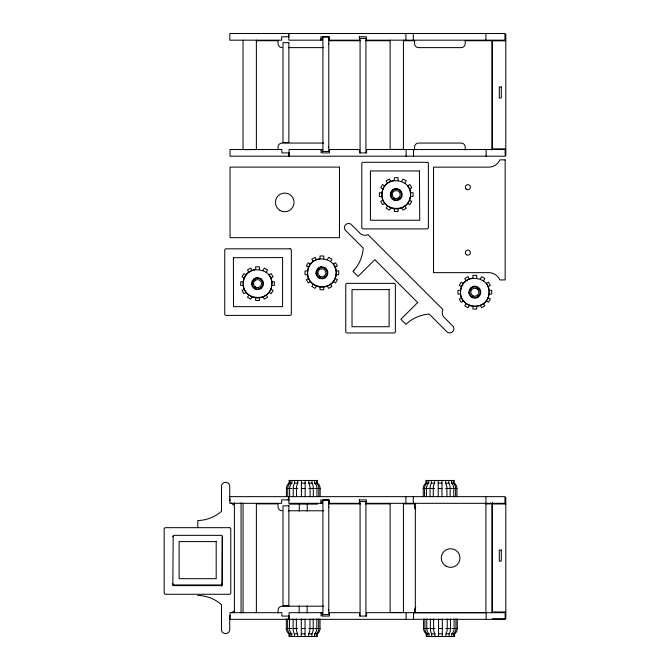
<?xml version="1.0" encoding="UTF-8"?>
<svg xmlns="http://www.w3.org/2000/svg" width="670" height="670" viewBox="0 0 670 670"><rect width="100%" height="100%" fill="white"/><g stroke="black" fill="none" stroke-linecap="round" stroke-linejoin="round"><path stroke-width="1" d="M222.122 585.614L172.843 585.614L173.17 536.335M243.344 281.769C245.061 263.444 274.826 267.363 271.735 285.504C270.027 303.828 240.254 299.909 243.344 281.769L240.681 281.769L240.681 285.504L243.344 285.504M307.689 270.973C309.406 252.649 339.171 256.568 336.08 274.717C334.372 293.041 304.599 289.122 307.689 270.973L305.026 270.973L305.026 274.717L307.689 274.717M382.026 192.717C383.734 174.384 413.507 178.304 410.417 196.452C408.708 214.777 378.935 210.857 382.026 192.717L379.362 192.717L379.362 196.452L382.026 196.452M460.625 290.345C462.333 272.02 492.107 275.94 489.016 294.08C487.299 312.404 457.535 308.485 460.625 290.345L457.962 290.345L457.962 294.08L460.625 294.08M472.182 297.346L472.794 297.606L473.313 296.383M252.431 282.137L253.863 279.784M316.776 271.35L318.208 268.988M391.104 193.086L392.545 190.732M469.704 290.713L471.136 288.36M248.83 294.993L247.498 297.304L250.731 299.172L252.062 296.869M263.025 270.412L264.357 268.101L267.59 269.968L266.258 272.28M313.175 284.206L311.843 286.509L315.076 288.376L316.408 286.073M327.37 259.617L328.702 257.314L331.935 259.181L330.603 261.484M387.503 205.941L386.171 208.244L389.412 210.12L390.744 207.809M401.699 181.352L403.03 179.049L406.271 180.917L404.94 183.22M466.102 303.569L464.771 305.88L468.003 307.748L469.335 305.445M480.298 278.988L481.63 276.677L484.862 278.544L483.531 280.856M477.333 288.569L478.145 287.514L478.673 287.916L477.861 288.971M254.399 278.795L253.871 279.197L255.211 279.859M392.553 190.146L393.081 189.736M318.744 268L318.216 268.402L319.557 269.064M471.144 287.773L471.68 287.371M251.861 284.591L253.101 283.762L251.778 283.929L251.861 284.591L253.185 284.423M390.543 195.531L391.774 194.71L390.459 194.878L390.543 195.531L391.858 195.372M316.207 273.796L317.446 272.966L316.123 273.134L316.207 273.796L317.53 273.628M382.989 200.062L380.686 201.394L382.553 204.626L384.865 203.295M409.445 189.099L411.757 187.767L409.889 184.535L407.578 185.866A14.321 14.321 0 0 1 402.829 207.281A14.321 14.321 0 0 1 382.562 198.889A14.321 14.321 0 0 1 394.354 180.389L394.354 177.726L398.089 177.726L398.089 180.389M244.316 289.113L242.012 290.445L243.88 293.686L246.183 292.354M270.772 278.159L273.075 276.827L271.208 273.586L268.904 274.918A14.321 14.321 0 0 1 264.156 296.341A14.321 14.321 0 0 1 243.888 287.941A14.321 14.321 0 0 1 255.672 269.441L255.672 266.777L259.416 266.777L259.416 269.441M308.661 278.326L306.349 279.658L308.225 282.891L310.528 281.559M335.117 267.363L337.42 266.032L335.553 262.799L333.25 264.131A14.321 14.321 0 0 1 328.501 285.546A14.321 14.321 0 0 1 308.234 277.154A14.321 14.321 0 0 1 320.017 258.654L320.017 255.982L323.752 255.982L323.752 258.654M461.588 297.689L459.285 299.021L461.153 302.262L463.456 300.93M488.045 286.735L490.356 285.403L488.48 282.162L486.177 283.494A14.321 14.321 0 0 1 481.429 304.917A14.321 14.321 0 0 1 461.161 296.517A14.321 14.321 0 0 1 472.945 278.017L472.945 275.353L476.688 275.353L476.688 278.017M221.871 585.605L222.122 536.67M394.538 188.831A5.997 5.997 0 0 1 402.042 196A5.997 5.997 0 0 1 392.084 198.915A5.997 5.997 0 0 1 394.538 188.831L396.079 188.588M320.201 267.096A5.997 5.997 0 0 1 327.714 274.264A5.997 5.997 0 0 1 317.748 277.179A5.997 5.997 0 0 1 320.201 267.096L321.751 266.853M255.856 277.882A5.997 5.997 0 0 1 263.369 285.052A5.997 5.997 0 0 1 253.402 287.974A5.997 5.997 0 0 1 255.856 277.882L257.406 277.648M473.129 286.459A5.997 5.997 0 0 1 480.641 293.628A5.997 5.997 0 0 1 470.675 296.55A5.997 5.997 0 0 1 473.129 286.459L474.678 286.224M288.862 36.766L281.668 36.766L281.668 40.175L229.827 40.175L229.827 33.5L504.937 33.5L504.937 40.175L366.381 40.175L366.381 36.766L359.187 36.766M256.551 40.728L278.067 40.728L278.067 43.625A3.995 3.995 0 0 0 282.062 47.62M328.677 40.728L360.376 40.728M365.493 40.728L390.041 40.728M403.332 40.728L414.579 40.728L414.579 43.625A3.995 3.995 0 0 0 418.583 47.62L461.203 47.62A3.995 3.995 0 0 0 465.198 43.625L465.198 40.728L491.83 40.728L491.83 149.946M492.5 40.837L505.817 40.837M288.293 47.62L323.644 47.62M323.644 143.053L282.062 143.053A3.995 3.995 0 0 0 278.067 147.048L278.067 149.946M492.5 148.857L505.817 148.857M289.072 152.928L281.877 152.928L281.877 149.519L230.036 149.519L230.036 156.194L505.155 156.194L505.155 149.519L366.599 149.519L366.599 152.928L359.673 152.928L359.673 149.519L329.439 149.519L329.439 152.928L322.245 152.928L322.245 149.519L289.072 149.519L289.072 156.194M410.417 192.717L413.08 192.717L413.08 196.452L410.417 196.452M336.08 270.973L338.744 270.973L338.744 274.717L336.08 274.717M271.735 281.769L274.399 281.769L274.399 285.504L271.735 285.504M489.016 290.345L491.68 290.345L491.68 294.08L489.016 294.08M287.74 496.453L287.74 488.464A6.658 5.77 -90 0 1 290.051 483.129L291.919 483.129L291.919 480.465M293.234 496.453L293.234 488.464A6.658 3.333 -90 0 1 294.566 483.129L297.798 483.129L297.798 480.465M301.408 483.129L305.151 483.129M308.761 480.465L308.761 483.129L311.994 483.129A6.658 3.333 -90 0 1 313.326 488.464L313.326 496.453M314.64 480.465L314.64 483.129L316.508 483.129A6.658 5.77 -90 0 1 318.811 488.464L318.811 496.453M424.562 496.453L424.562 488.464A6.658 5.77 -90 0 1 426.865 483.129L428.741 483.129L428.741 480.465M430.048 496.453L430.048 488.464A6.658 3.333 -90 0 1 431.38 483.129L434.621 483.129L434.621 480.465M438.23 483.129L441.966 483.129M445.575 480.465L445.575 483.129L448.816 483.129A6.658 3.333 -90 0 1 450.148 488.464L450.148 496.453M451.454 480.465L451.454 483.129L453.322 483.129A6.658 5.77 -90 0 1 455.633 488.464L455.633 496.453M286.417 496.453L286.417 488.464L291.919 488.464M293.234 488.464L297.798 488.464M301.408 488.464L305.151 488.464M308.761 488.464L313.326 488.464M314.64 488.464L320.134 488.464L320.134 496.453M423.239 496.453L423.239 488.464L428.741 488.464M430.048 488.464L434.621 488.464M438.23 488.464L441.966 488.464M445.575 488.464L450.148 488.464M451.454 488.464L456.957 488.464L456.957 496.453M229.827 496.646L504.937 496.646L504.937 503.321L366.381 503.321L366.381 499.904L359.187 499.904M288.862 499.904L281.668 499.904L281.668 503.321L229.827 503.321L229.709 485.415A4.246 4.246 0 0 0 221.502 485.415L221.502 511.31A37.595 37.595 0 0 1 199.124 520.49L197.792 520.49L197.792 527.675M256.551 503.873L278.067 503.873L278.067 506.771A3.995 3.995 0 0 0 282.062 510.766M328.677 503.873L360.376 503.873M365.493 503.873L390.041 503.873M403.332 503.873L414.579 503.873L414.579 506.771A3.995 3.995 0 0 0 415.752 509.602M485.683 503.873L491.83 503.873L491.83 613.092M492.5 503.982L505.817 503.982M289.08 504.108L317.471 504.108M288.293 510.766L323.644 510.766M197.792 595.471L199.124 595.471A37.595 37.595 0 0 1 221.502 604.65L221.502 630.537A4.246 4.246 0 0 0 229.709 630.537L229.726 616.986A7.244 7.244 0 0 1 230.086 615.445M323.644 606.199L282.062 606.199A3.995 3.995 0 0 0 278.067 610.194L278.067 613.092M492.5 612.003L505.817 612.003M289.072 616.073L281.877 616.073L281.877 612.665L230.036 612.665L230.036 619.34L505.155 619.34L505.155 612.665L366.599 612.665L366.599 616.073L359.673 616.073L359.673 612.665L329.439 612.665L329.439 616.073L322.245 616.073L322.245 612.665L289.072 612.665L289.072 619.34M492.5 618.795L505.817 618.795L505.817 497.19M289.942 636.5L289.942 633.837A6.658 5.77 -90 0 1 287.631 628.51L287.631 619.516L289.507 619.516A3.585 3.107 -90 0 1 289.683 618.896M294.457 636.5L294.457 633.837A6.658 3.333 -90 0 1 293.125 628.51L293.125 619.516L296.358 619.516A3.585 1.792 90 0 1 296.467 618.896M301.299 619.516L305.034 619.516M309.875 618.896A3.585 1.792 -90 0 1 309.984 619.516L313.217 619.516L313.217 628.51A6.658 3.333 -90 0 1 311.885 633.837L311.885 636.5M316.65 618.896A3.585 3.107 -90 0 1 316.835 619.516L318.702 619.516L318.702 628.51A6.658 5.77 -90 0 1 316.399 633.837L316.399 636.5M427.2 636.5L427.2 633.837A6.658 5.77 -90 0 1 424.897 628.51L424.897 619.516L426.765 619.516A3.585 3.107 -90 0 1 426.949 618.896M431.715 636.5L431.715 633.837A6.658 3.333 -90 0 1 430.383 628.51L430.383 619.516L433.616 619.516A3.585 1.792 90 0 1 433.725 618.896M438.557 619.516L442.3 619.516M447.133 618.896A3.585 1.792 -90 0 1 447.242 619.516L450.475 619.516L450.475 628.51A6.658 3.333 -90 0 1 449.143 633.837L449.143 636.5M453.917 618.896A3.585 3.107 -90 0 1 454.093 619.516L455.96 619.516L455.96 628.51A6.658 5.77 -90 0 1 453.657 633.837L453.657 636.5M286.517 618.896A3.585 3.585 0 0 0 286.308 619.516L286.308 628.51L291.81 628.51M293.125 628.51L297.689 628.51M301.299 628.51L305.034 628.51M308.652 628.51L313.217 628.51M314.531 628.51L320.026 628.51L320.026 619.516A3.585 3.585 0 0 0 319.816 618.896M423.783 618.896A3.585 3.585 0 0 0 423.566 619.516L423.566 628.51L429.068 628.51M430.383 628.51L434.947 628.51M438.557 628.51L442.3 628.51M445.91 628.51L450.475 628.51M451.789 628.51L457.292 628.51L457.292 619.516A3.585 3.585 0 0 0 457.074 618.896M289.942 633.837L291.81 633.837L291.81 636.5M294.457 633.837L297.689 633.837L297.689 636.5M301.299 633.837L305.034 633.837M308.652 636.5L308.652 633.837L311.885 633.837M314.531 636.5L314.531 633.837L316.399 633.837M427.2 633.837L429.068 633.837L429.068 636.5M431.715 633.837L434.947 633.837L434.947 636.5M438.557 633.837L442.3 633.837M445.91 636.5L445.91 633.837L449.143 633.837M451.789 636.5L451.789 633.837L453.657 633.837M384.865 185.866L382.553 184.535L380.686 187.767L382.989 189.099M409.445 200.062L411.757 201.394L409.889 204.626L407.578 203.295M463.456 283.494L461.153 282.162L459.285 285.403L461.588 286.735M488.045 297.689L490.356 299.021L488.48 302.262L486.177 300.93M310.528 264.131L308.225 262.799L306.349 266.032L308.661 267.363M335.117 278.326L337.42 279.658L335.553 282.891L333.25 281.559M246.183 274.918L243.88 273.586L242.012 276.827L244.316 278.159M270.772 289.113L273.075 290.445L271.208 293.686L268.904 292.354M399.555 189.878L400.074 190.288M325.218 268.142L325.746 268.553M260.873 278.938L261.401 279.348M478.673 288.536L479.494 289.658M400.074 190.9L400.894 192.022M325.737 269.164L326.558 270.286M261.401 279.959L262.221 281.082M469.335 278.988L468.003 276.677L464.771 278.544L466.102 280.856M483.531 303.569L484.862 305.88L481.63 307.748L480.298 305.445M390.744 181.352L389.412 179.049L386.171 180.917L387.503 183.22M404.94 205.941L406.271 208.244L403.03 210.12L401.699 207.809M316.408 259.617L315.076 257.314L311.843 259.181L313.175 261.484M330.603 284.206L331.935 286.509L328.702 288.376L327.37 286.073M252.062 270.412L250.731 268.101L247.498 269.968L248.83 272.28M266.258 294.993L267.59 297.304L264.357 299.172L263.025 296.869M469.05 292.505L469.134 293.167M229.709 498.974L229.726 499.251A7.244 7.244 0 0 0 230.086 500.792M472.702 296.123L472.794 297.606M505.817 34.044L505.817 155.649M492.5 40.284L492.5 149.41M492.5 502.391L492.5 612.556M486.135 149.519L486.135 156.194M486.135 612.665L486.135 619.34M485.918 33.5L485.918 40.175M485.918 496.646L485.918 612.732L415.325 612.732L415.325 503.321M476.688 306.408L476.688 309.071L472.945 309.071L472.945 306.408M465.198 149.946L465.198 147.048A3.995 3.995 0 0 0 461.203 143.053L418.583 143.053A3.995 3.995 0 0 0 414.579 147.048L414.579 149.946M454.093 619.516L454.093 628.51A6.658 5.77 -90 0 1 451.789 633.837M453.766 496.453L453.766 488.464A6.658 5.77 -90 0 0 451.454 483.129M453.322 480.465L453.322 483.129M448.816 480.465L448.816 483.129M447.242 619.516L447.242 628.51A6.658 3.333 -90 0 1 445.91 633.837M446.907 496.453L446.907 488.464A6.658 3.333 -90 0 0 445.575 483.129M442.3 618.896L442.3 636.5M441.966 480.465L441.966 496.453M438.557 618.896L438.557 636.5M438.23 480.465L438.23 496.453M433.616 619.516L433.616 628.51A6.658 3.333 -90 0 0 434.947 633.837M433.289 496.453L433.289 488.464A6.658 3.333 -90 0 1 434.621 483.129M431.38 480.465L431.38 483.129M426.865 480.465L426.865 483.129M426.765 619.516L426.765 628.51A6.658 5.77 -90 0 0 429.068 633.837M426.43 496.453L426.43 488.464A6.658 5.77 -90 0 1 428.741 483.129M414.579 613.092L414.579 610.194A3.995 3.995 0 0 1 415.752 607.372M413.516 149.519L413.516 156.194M413.516 612.665L413.516 619.34M413.306 33.5L413.306 40.175M413.306 496.646L413.306 503.321M406.112 149.519L406.112 156.194M406.112 612.665L406.112 619.34M405.903 33.5L405.903 40.175M405.903 496.646L405.903 503.321M403.432 40.175L403.432 149.385L390.116 149.385L390.116 40.175M403.432 503.321L403.432 612.531L390.116 612.531L390.116 503.321M398.089 208.78L398.089 211.444L394.354 211.444L394.354 208.78M365.929 152.928L365.929 38.391L360.066 38.391L360.066 152.928M365.929 616.073L365.929 501.537L360.066 501.537L360.066 616.073M359.455 36.766L359.455 40.175L329.23 40.175L329.23 36.766L322.036 36.766L322.036 40.175L288.862 40.175L288.862 33.5M359.455 499.904L359.455 503.321L329.23 503.321L329.23 499.904L322.036 499.904L322.036 503.321L288.862 503.321L288.862 496.646M323.752 287.036L323.752 289.708L320.017 289.708L320.017 287.036M321.039 149.519L321.039 152.928M321.039 612.665L321.039 616.073M320.829 36.766L320.829 40.175M320.829 499.904L320.829 503.321M316.944 496.453L316.944 488.464A6.658 5.77 -90 0 0 314.64 483.129M316.835 619.516L316.835 628.51A6.658 5.77 -90 0 1 314.531 633.837M316.508 480.465L316.508 483.129M311.994 480.465L311.994 483.129M310.093 496.453L310.093 488.464A6.658 3.333 -90 0 0 308.761 483.129M309.984 619.516L309.984 628.51A6.658 3.333 -90 0 1 308.652 633.837M307.254 504.108L307.254 511.101M307.145 605.864L307.145 612.857M305.151 480.465L305.151 496.453M305.034 618.896L305.034 636.5M301.408 480.465L301.408 496.453M301.299 618.896L301.299 636.5M299.306 504.108L299.306 511.101M299.197 605.864L299.197 612.857M296.467 496.453L296.467 488.464A6.658 3.333 -90 0 1 297.798 483.129M296.358 619.516L296.358 628.51A6.658 3.333 -90 0 0 297.689 633.837M294.566 480.465L294.566 483.129M290.051 480.465L290.051 483.129M289.616 496.453L289.616 488.464A6.658 5.77 -90 0 1 291.919 483.129M289.507 619.516L289.507 628.51A6.658 5.77 -90 0 0 291.81 633.837M288.837 152.928L288.837 156.194M288.837 616.073L288.837 619.34M288.619 33.5L288.619 36.766M288.619 496.646L288.619 499.904M259.416 297.832L259.416 300.495L255.672 300.495L255.672 297.832M256.375 40.175L256.375 149.586L243.051 149.586L243.051 40.175M256.375 503.321L256.375 612.732M243.051 503.321L243.051 612.732M241.058 502.701L241.058 612.933M234.399 502.701L234.399 612.933M221.502 584.098L221.502 586.191M328.643 146.529A3.995 3.995 0 0 1 328.677 147.048M328.677 43.625A3.995 3.995 0 0 1 328.643 44.153M231.753 612.774A7.244 7.244 0 0 1 234.399 611.065M234.399 505.172A7.244 7.244 0 0 1 231.234 502.869M318.518 618.896A3.585 3.107 -90 0 1 318.702 619.516M320.026 628.51A6.658 6.658 0 0 1 317.362 633.837L317.362 636.5L288.971 636.5L288.971 633.837A6.658 6.658 0 0 1 286.308 628.51M287.631 619.516A3.585 3.107 -90 0 1 287.815 618.896M313.116 618.896A3.585 1.792 -90 0 1 313.217 619.516M293.125 619.516A3.585 1.792 -90 0 1 293.226 618.896M328.643 609.675A3.995 3.995 0 0 1 328.677 610.194M328.677 506.771A3.995 3.995 0 0 1 328.643 507.291M172.843 536.67A1.332 1.332 0 0 1 174.175 535.338L221.117 535.338A1.332 1.332 0 0 1 222.457 536.67L222.457 583.62A1.332 1.332 0 0 1 221.117 584.952L174.175 584.952A1.332 1.332 0 0 1 172.843 583.62M455.784 618.896A3.585 3.107 -90 0 1 455.96 619.516M457.292 628.51A6.658 6.658 0 0 1 454.629 633.837L454.629 636.5L426.237 636.5L426.237 633.837A6.658 6.658 0 0 1 423.566 628.51M424.897 619.516A3.585 3.107 -90 0 1 425.073 618.896M450.374 618.896A3.585 1.792 -90 0 1 450.475 619.516M430.383 619.516A3.585 1.792 -90 0 1 430.483 618.896M423.239 488.464A6.658 6.658 0 0 1 425.902 483.129L425.902 480.465L454.294 480.465L454.294 483.129A6.658 6.658 0 0 1 456.957 488.464M289.08 500.113A3.585 3.585 0 0 1 287.882 499.586M286.417 488.464A6.658 6.658 0 0 1 289.08 483.129L289.08 480.465L317.471 480.465L317.471 483.129A6.658 6.658 0 0 1 320.134 488.464M233.411 257.766L233.503 306.659L282.589 306.659L282.589 257.573L233.42 257.724M255.429 287.547L254.91 288.77L255.521 289.03L255.429 287.547M319.766 276.752L319.255 277.983L319.866 278.243L319.766 276.752M394.102 198.488L393.583 199.719L394.203 199.978L394.102 198.488M353.894 270.404L352.948 271.35L358.031 276.434L374.798 259.667L417.653 302.522L400.886 319.288L405.97 324.372L406.916 323.434A37.595 37.595 0 0 1 429.227 314.096L447.535 332.404A4.246 4.246 0 0 0 453.33 326.6L443.766 317.002A7.244 7.244 0 0 1 442.878 309.523L367.998 234.634A7.244 7.244 0 0 1 360.51 233.755L350.72 223.989A4.246 4.246 0 0 0 344.916 229.785L363.224 248.093A37.595 37.595 0 0 1 353.894 270.404M261.233 288.066L260.705 288.469L260.421 287.003L261.233 288.066M399.906 199.007L399.379 199.409L399.094 197.952L399.906 199.007M325.578 277.271L325.042 277.673L324.766 276.216L325.578 277.271M478.506 296.634L477.978 297.045L477.693 295.579L478.506 296.634M328.769 36.934L322.915 36.934L322.915 151.47L328.769 151.47L328.769 36.934M288.862 42.687L283 42.687L283 142.584L288.862 142.584L288.862 42.687M501.286 86.924L499.292 86.924L499.292 97.979L501.286 97.979L501.286 86.924M505.155 159.862L499.887 159.862A12.202 12.202 0 0 1 488.723 167.148L433.532 167.148L433.532 272.648L488.648 272.648A12.219 12.219 0 0 1 499.887 279.934L505.155 279.934L505.155 159.862M427.058 162.299L363.132 162.299A1.332 1.332 0 0 0 361.8 163.631L361.8 227.566A1.332 1.332 0 0 0 363.132 228.897L427.058 228.897A1.332 1.332 0 0 0 428.39 227.566L428.39 163.631A1.332 1.332 0 0 0 427.058 162.299M339.456 167.106L230.036 167.106L230.036 237.691L339.456 237.691L339.456 167.106M419.403 170.959L370.451 170.959L370.451 220.237L419.738 220.237L419.403 170.959M290.01 248.821L226.083 248.821A1.332 1.332 0 0 0 224.752 250.153L224.752 314.079A1.332 1.332 0 0 0 226.083 315.411L290.01 315.411A1.332 1.332 0 0 0 291.341 314.079L291.341 250.153A1.332 1.332 0 0 0 290.01 248.821M394.035 283.36L347.085 283.36A1.332 1.332 0 0 0 345.753 284.691L345.753 331.642A1.332 1.332 0 0 0 347.085 332.973L394.035 332.973A1.332 1.332 0 0 0 395.367 331.642L395.367 284.691A1.332 1.332 0 0 0 394.035 283.36M389.111 289.624L352.018 289.624L352.018 326.717L389.111 326.717L389.111 289.624M328.769 500.08L322.915 500.08L322.915 614.616L328.769 614.616L328.769 500.08M288.862 505.833L283 505.833L283 605.73L288.862 605.73L288.862 505.833M229.441 527.675L165.515 527.675A1.332 1.332 0 0 0 164.184 529.007L164.184 592.942A1.332 1.332 0 0 0 165.515 594.273L229.441 594.273A1.332 1.332 0 0 0 230.773 592.942L230.773 529.007A1.332 1.332 0 0 0 229.441 527.675M216.192 541.594L179.099 541.594L179.099 578.687L216.192 578.687L216.192 541.594M501.286 550.07L499.292 550.07L499.292 561.125L501.286 561.125L501.286 550.07M319.121 277.397A5.327 5.327 0 0 0 327.211 272.966A5.327 5.327 0 0 0 319.33 268.168A5.327 5.327 0 0 0 319.121 277.397M319.531 276.074A3.995 3.995 0 0 0 325.863 273.276A3.995 3.995 0 0 0 320.277 269.189A3.995 3.995 0 0 0 319.531 276.074M472.048 296.76A5.327 5.327 0 0 0 480.147 292.338A5.327 5.327 0 0 0 472.258 287.539A5.327 5.327 0 0 0 472.048 296.76M472.459 295.437A3.995 3.995 0 0 0 478.79 292.639A3.995 3.995 0 0 0 473.204 288.561A3.995 3.995 0 0 0 472.459 295.437M254.776 288.192A5.327 5.327 0 0 0 262.866 283.762A5.327 5.327 0 0 0 254.985 278.963A5.327 5.327 0 0 0 254.776 288.192M255.186 286.861A3.995 3.995 0 0 0 261.518 284.063A3.995 3.995 0 0 0 255.932 279.985A3.995 3.995 0 0 0 255.186 286.861M466.069 188.974A2.529 2.529 0 0 0 470.306 187.835A2.529 2.529 0 0 0 467.208 184.736A2.529 2.529 0 0 0 466.069 188.974M466.596 254.809A2.529 2.529 0 0 0 470.39 252.615A2.529 2.529 0 0 0 466.596 250.429A2.529 2.529 0 0 0 466.596 254.809M280.085 210.472A9.321 9.321 0 0 0 294.071 202.399A9.321 9.321 0 0 0 280.085 194.325A9.321 9.321 0 0 0 280.085 210.472M445.96 566.1A9.321 9.321 0 0 0 459.947 558.026A9.321 9.321 0 0 0 445.96 549.953A9.321 9.321 0 0 0 445.96 566.1M393.449 199.132A5.327 5.327 0 0 0 401.548 194.702A5.327 5.327 0 0 0 393.667 189.911A5.327 5.327 0 0 0 393.449 199.132M393.859 197.809A3.995 3.995 0 0 0 400.191 195.012A3.995 3.995 0 0 0 394.605 190.925A3.995 3.995 0 0 0 393.859 197.809"/></g></svg>
